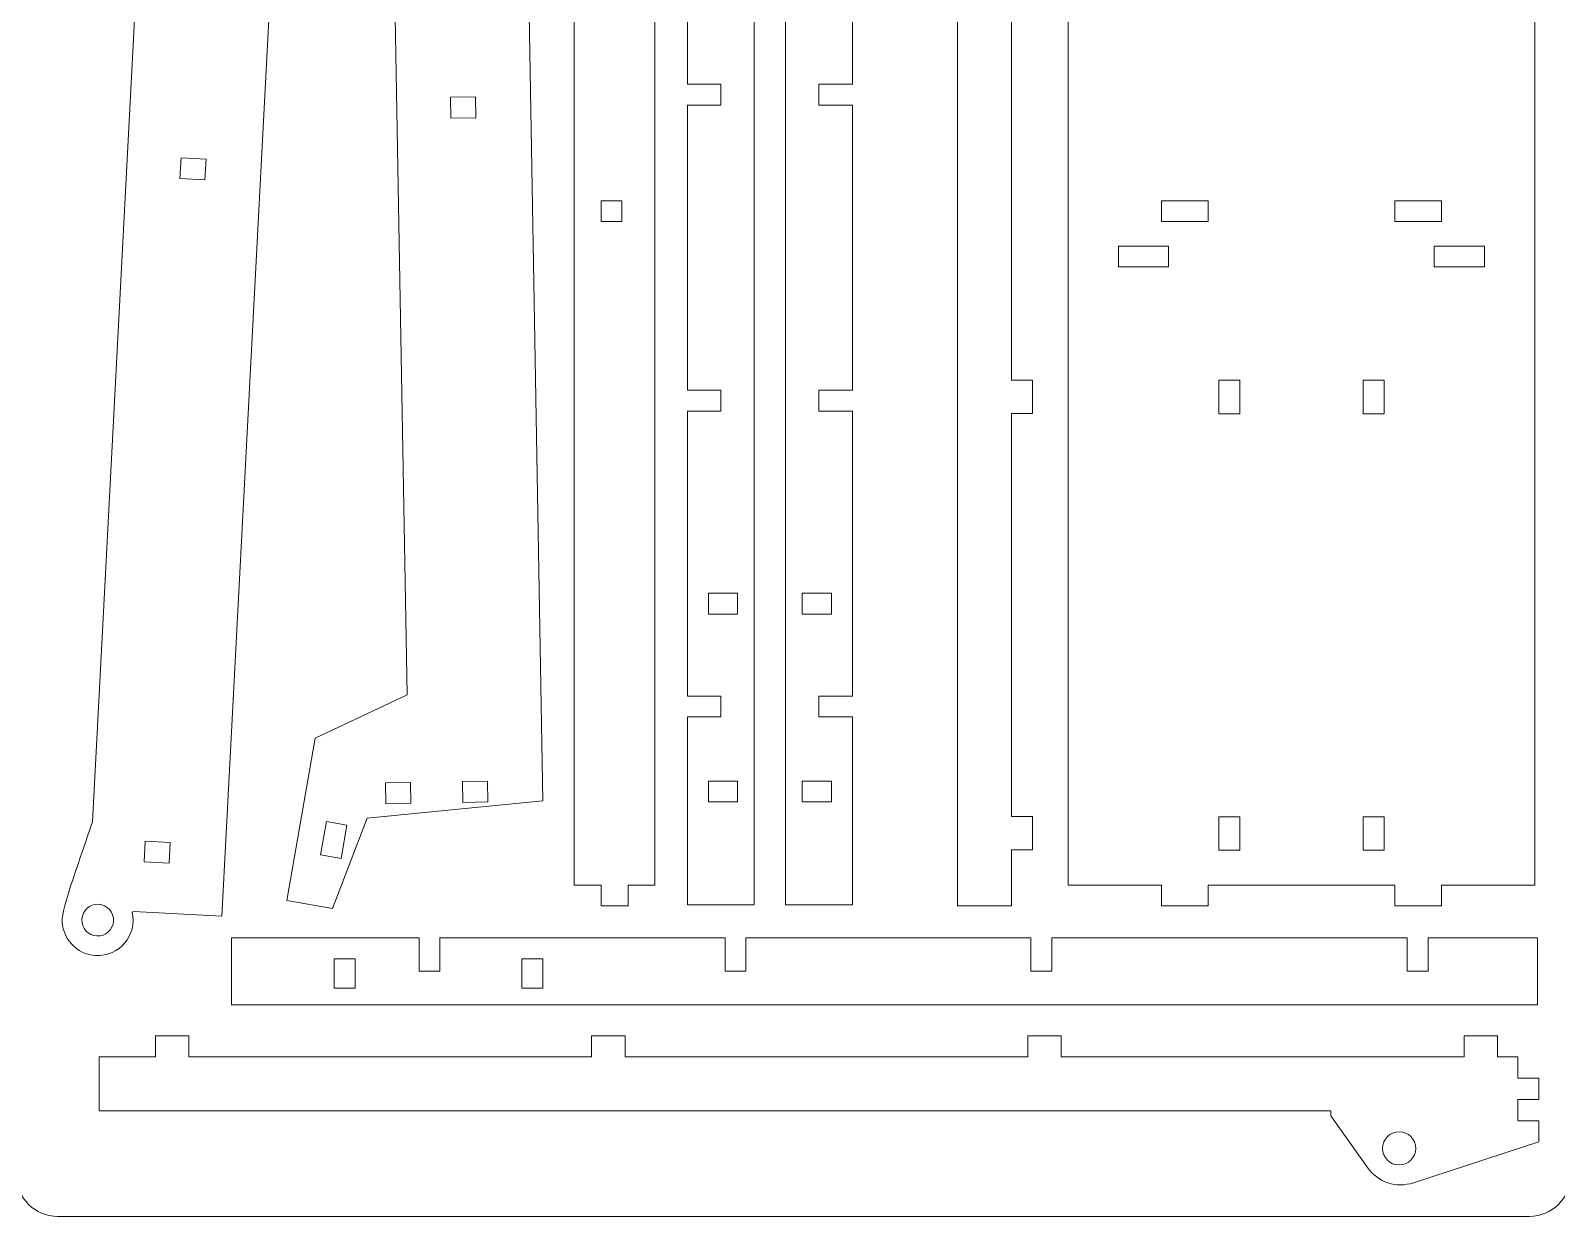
# Model space of a CAD drawing. Header units: centimetres. Extents: x -27.7 to 62.5, y 17.3 to 46.3.
# Drawn here: x 29.47 to 48.13, y 17.3 to 31.8 of the extents above; entities that cross this region are included whole.
import ezdxf

# ---------------------------------------------------------------- set-up
doc = ezdxf.new("R2010")
doc.units = ezdxf.units.CM
doc.header["$MEASUREMENT"] = 0
doc.layers.add('Camada 1', color=7, linetype='Continuous')

msp = doc.modelspace()

# ---------------------------------------------------------------- linework, layer by layer
at = {"layer": 'Camada 1', "color": 6, "lineweight": 20}
msp.add_open_spline([(29.79708, 46.30494), (29.79708, 46.30494), (47.79708, 46.30494), (47.79708, 46.30494), (47.79708, 46.30494), (48.07208, 46.30494), (48.29708, 46.07994), (48.29708, 45.80494), (48.29708, 45.80494), (48.29708, 45.80494), (48.29708, 17.80494), (48.29708, 17.80494), (48.29708, 17.80494), (48.29708, 17.52994), (48.07208, 17.30494), (47.79708, 17.30494), (47.79708, 17.30494), (47.79708, 17.30494), (29.79708, 17.30494), (29.79708, 17.30494), (29.79708, 17.30494), (29.52208, 17.30494), (29.29708, 17.52994), (29.29708, 17.80494), (29.29708, 17.80494), (29.29708, 17.80494), (29.29708, 45.80494), (29.29708, 45.80494), (29.29708, 45.80494), (29.29708, 46.07994), (29.52208, 46.30494), (29.79708, 46.30494)], degree=3, knots=[0, 0, 0, 0, 0.11111111, 0.11111111, 0.11111111, 0.11111111, 0.22222222, 0.22222222, 0.22222222, 0.22222222, 0.33333333, 0.33333333, 0.33333333, 0.33333333, 0.44444444, 0.44444444, 0.44444444, 0.44444444, 0.55555556, 0.55555556, 0.55555556, 0.55555556, 0.66666667, 0.66666667, 0.66666667, 0.66666667, 0.77777778, 0.77777778, 0.77777778, 0.77777778, 1, 1, 1, 1], dxfattribs=at)
at = {"layer": 'Camada 1', "lineweight": 9}
for points, knots in [([(34.33134, 39.97447), (34.33134, 39.97447), (34.3478, 39.96529), (34.3478, 39.96529), (34.3478, 39.96529), (34.3478, 39.96529), (35.42624, 39.98412), (35.42624, 39.98412), (35.42624, 39.98412), (35.42624, 39.98412), (35.73344, 22.38476), (35.73344, 22.38476), (35.73344, 22.38476), (35.73344, 22.38476), (33.5851, 22.17659), (33.5851, 22.17659), (33.5851, 22.17659), (33.5851, 22.17659), (33.1576, 21.06924), (33.1576, 21.06924), (33.1576, 21.06924), (33.1576, 21.06924), (32.59933, 21.16667), (32.59933, 21.16667), (32.59933, 21.16667), (32.59933, 21.16667), (32.94582, 23.15198), (32.94582, 23.15198), (32.94582, 23.15198), (32.94582, 23.15198), (34.07081, 23.68435), (34.07081, 23.68435), (34.07081, 23.68435), (34.07081, 23.68435), (33.80547, 38.88554), (33.80547, 38.88554), (33.80547, 38.88554), (33.74492, 39.10859), (33.48159, 39.90494), (33.47857, 40.07767), (33.47857, 40.07767), (33.47439, 40.31708), (33.66509, 40.51455), (33.9045, 40.51873), (33.9045, 40.51873), (34.1936, 40.52378), (34.40414, 40.2506), (34.33134, 39.97447)], [0, 0, 0, 0, 0.07692308, 0.07692308, 0.07692308, 0.07692308, 0.15384615, 0.15384615, 0.15384615, 0.15384615, 0.23076923, 0.23076923, 0.23076923, 0.23076923, 0.30769231, 0.30769231, 0.30769231, 0.30769231, 0.38461538, 0.38461538, 0.38461538, 0.38461538, 0.46153846, 0.46153846, 0.46153846, 0.46153846, 0.53846154, 0.53846154, 0.53846154, 0.53846154, 0.61538462, 0.61538462, 0.61538462, 0.61538462, 0.69230769, 0.69230769, 0.69230769, 0.69230769, 0.76923077, 0.76923077, 0.76923077, 0.76923077, 0.84615385, 0.84615385, 0.84615385, 0.84615385, 1, 1, 1, 1]), ([(30.71105, 21.02451), (30.71105, 21.02451), (30.72782, 21.0331), (30.72782, 21.0331), (30.72782, 21.0331), (30.72782, 21.0331), (31.80495, 20.97665), (31.80495, 20.97665), (31.80495, 20.97665), (31.80495, 20.97665), (32.72617, 38.55457), (32.72617, 38.55457), (32.72617, 38.55457), (32.72617, 38.55457), (30.5864, 38.83758), (30.5864, 38.83758), (30.5864, 38.83758), (30.5864, 38.83758), (30.1978, 39.95918), (30.1978, 39.95918), (30.1978, 39.95918), (30.1978, 39.95918), (29.63648, 39.88129), (29.63648, 39.88129), (29.63648, 39.88129), (29.63648, 39.88129), (29.91348, 37.88509), (29.91348, 37.88509), (29.91348, 37.88509), (29.91348, 37.88509), (31.01919, 37.31379), (31.01919, 37.31379), (31.01919, 37.31379), (31.01919, 37.31379), (30.2235, 22.13112), (30.2235, 22.13112), (30.2235, 22.13112), (30.1552, 21.91032), (29.86424, 21.12364), (29.8552, 20.95113), (29.8552, 20.95113), (29.84267, 20.71201), (30.02635, 20.508), (30.26548, 20.49547), (30.26548, 20.49547), (30.55422, 20.48034), (30.77416, 20.746), (30.71105, 21.02451)], [0, 0, 0, 0, 0.07692308, 0.07692308, 0.07692308, 0.07692308, 0.15384615, 0.15384615, 0.15384615, 0.15384615, 0.23076923, 0.23076923, 0.23076923, 0.23076923, 0.30769231, 0.30769231, 0.30769231, 0.30769231, 0.38461538, 0.38461538, 0.38461538, 0.38461538, 0.46153846, 0.46153846, 0.46153846, 0.46153846, 0.53846154, 0.53846154, 0.53846154, 0.53846154, 0.61538462, 0.61538462, 0.61538462, 0.61538462, 0.69230769, 0.69230769, 0.69230769, 0.69230769, 0.76923077, 0.76923077, 0.76923077, 0.76923077, 0.84615385, 0.84615385, 0.84615385, 0.84615385, 1, 1, 1, 1]), ([(37.10314, 38.70334), (37.10314, 38.70334), (36.11452, 38.70334), (36.11452, 38.70334), (36.11452, 38.70334), (36.11452, 38.70334), (36.11452, 21.35635), (36.11452, 21.35635), (36.11452, 21.35635), (36.11452, 21.35635), (36.44406, 21.35635), (36.44406, 21.35635), (36.44406, 21.35635), (36.44406, 21.35635), (36.44406, 21.1013), (36.44406, 21.1013), (36.44406, 21.1013), (36.44406, 21.1013), (36.7736, 21.1013), (36.7736, 21.1013), (36.7736, 21.1013), (36.7736, 21.1013), (36.7736, 21.35635), (36.7736, 21.35635), (36.7736, 21.35635), (36.7736, 21.35635), (37.10314, 21.35635), (37.10314, 21.35635), (37.10314, 21.35635), (37.10314, 21.35635), (37.10314, 38.70334), (37.10314, 38.70334)], [0, 0, 0, 0, 0.11111111, 0.11111111, 0.11111111, 0.11111111, 0.22222222, 0.22222222, 0.22222222, 0.22222222, 0.33333333, 0.33333333, 0.33333333, 0.33333333, 0.44444444, 0.44444444, 0.44444444, 0.44444444, 0.55555556, 0.55555556, 0.55555556, 0.55555556, 0.66666667, 0.66666667, 0.66666667, 0.66666667, 0.77777778, 0.77777778, 0.77777778, 0.77777778, 1, 1, 1, 1]), ([(39.92381, 37.1723), (39.92381, 37.1723), (40.42387, 38.70334), (40.42387, 38.70334), (40.42387, 38.70334), (40.42387, 38.70334), (40.67891, 38.70334), (40.67891, 38.70334), (40.67891, 38.70334), (40.67891, 38.70334), (40.67891, 38.4483), (40.67891, 38.4483), (40.67891, 38.4483), (40.67891, 38.4483), (40.94075, 38.4483), (40.94075, 38.4483), (40.94075, 38.4483), (40.94075, 38.4483), (40.94075, 38.70334), (40.94075, 38.70334), (40.94075, 38.70334), (40.94075, 38.70334), (41.20259, 38.70334), (41.20259, 38.70334), (41.20259, 38.70334), (41.20259, 38.70334), (41.20259, 38.4483), (41.20259, 38.4483), (41.20259, 38.4483), (41.20259, 38.4483), (41.46444, 38.4483), (41.46444, 38.4483), (41.46444, 38.4483), (41.46444, 38.4483), (41.46444, 38.20099), (41.46444, 38.20099), (41.46444, 38.20099), (41.46444, 38.20099), (41.71947, 38.20099), (41.71947, 38.20099), (41.71947, 38.20099), (41.71947, 38.20099), (41.71947, 37.79292), (41.71947, 37.79292), (41.71947, 37.79292), (41.71947, 37.79292), (41.46444, 37.79292), (41.46444, 37.79292), (41.46444, 37.79292), (41.46444, 37.79292), (41.46444, 32.86555), (41.46444, 32.86555), (41.46444, 32.86555), (41.46444, 32.86555), (41.71947, 32.86555), (41.71947, 32.86555), (41.71947, 32.86555), (41.71947, 32.86555), (41.71947, 32.45749), (41.71947, 32.45749), (41.71947, 32.45749), (41.71947, 32.45749), (41.46444, 32.45749), (41.46444, 32.45749), (41.46444, 32.45749), (41.46444, 32.45749), (41.46444, 27.53013), (41.46444, 27.53013), (41.46444, 27.53013), (41.46444, 27.53013), (41.71947, 27.53013), (41.71947, 27.53013), (41.71947, 27.53013), (41.71947, 27.53013), (41.71947, 27.12206), (41.71947, 27.12206), (41.71947, 27.12206), (41.71947, 27.12206), (41.46444, 27.12206), (41.46444, 27.12206), (41.46444, 27.12206), (41.46444, 27.12206), (41.46444, 22.1947), (41.46444, 22.1947), (41.46444, 22.1947), (41.46444, 22.1947), (41.71947, 22.1947), (41.71947, 22.1947), (41.71947, 22.1947), (41.71947, 22.1947), (41.71947, 21.78664), (41.71947, 21.78664), (41.71947, 21.78664), (41.71947, 21.78664), (41.46444, 21.78664), (41.46444, 21.78664), (41.46444, 21.78664), (41.46444, 21.78664), (41.46444, 21.1013), (41.46444, 21.1013), (41.46444, 21.1013), (41.46444, 21.1013), (40.80133, 21.1013), (40.80133, 21.1013), (40.80133, 21.1013), (40.80133, 21.1013), (40.80133, 36.16067), (40.80133, 36.16067), (40.80133, 36.16067), (40.80133, 36.16067), (40.74012, 36.16067), (40.74012, 36.16067), (40.74012, 36.16067), (40.74012, 36.16067), (40.10918, 36.60969), (40.10918, 36.60969), (40.10918, 36.60969), (39.92806, 36.73859), (39.85479, 36.96098), (39.92381, 37.1723)], [0, 0, 0, 0, 0.03225806, 0.03225806, 0.03225806, 0.03225806, 0.06451613, 0.06451613, 0.06451613, 0.06451613, 0.09677419, 0.09677419, 0.09677419, 0.09677419, 0.12903226, 0.12903226, 0.12903226, 0.12903226, 0.16129032, 0.16129032, 0.16129032, 0.16129032, 0.19354839, 0.19354839, 0.19354839, 0.19354839, 0.22580645, 0.22580645, 0.22580645, 0.22580645, 0.25806452, 0.25806452, 0.25806452, 0.25806452, 0.29032258, 0.29032258, 0.29032258, 0.29032258, 0.32258065, 0.32258065, 0.32258065, 0.32258065, 0.35483871, 0.35483871, 0.35483871, 0.35483871, 0.38709677, 0.38709677, 0.38709677, 0.38709677, 0.41935484, 0.41935484, 0.41935484, 0.41935484, 0.4516129, 0.4516129, 0.4516129, 0.4516129, 0.48387097, 0.48387097, 0.48387097, 0.48387097, 0.51612903, 0.51612903, 0.51612903, 0.51612903, 0.5483871, 0.5483871, 0.5483871, 0.5483871, 0.58064516, 0.58064516, 0.58064516, 0.58064516, 0.61290323, 0.61290323, 0.61290323, 0.61290323, 0.64516129, 0.64516129, 0.64516129, 0.64516129, 0.67741935, 0.67741935, 0.67741935, 0.67741935, 0.70967742, 0.70967742, 0.70967742, 0.70967742, 0.74193548, 0.74193548, 0.74193548, 0.74193548, 0.77419355, 0.77419355, 0.77419355, 0.77419355, 0.80645161, 0.80645161, 0.80645161, 0.80645161, 0.83870968, 0.83870968, 0.83870968, 0.83870968, 0.87096774, 0.87096774, 0.87096774, 0.87096774, 0.90322581, 0.90322581, 0.90322581, 0.90322581, 0.93548387, 0.93548387, 0.93548387, 0.93548387, 1, 1, 1, 1]), ([(43.29706, 21.35635), (43.29706, 21.35635), (42.15587, 21.35635), (42.15587, 21.35635), (42.15587, 21.35635), (42.15587, 21.35635), (42.15587, 38.70334), (42.15587, 38.70334), (42.15587, 38.70334), (42.15587, 38.70334), (47.86179, 38.70334), (47.86179, 38.70334), (47.86179, 38.70334), (47.86179, 38.70334), (47.86179, 21.35635), (47.86179, 21.35635), (47.86179, 21.35635), (47.86179, 21.35635), (46.7206, 21.35635), (46.7206, 21.35635), (46.7206, 21.35635), (46.7206, 21.35635), (46.7206, 21.1013), (46.7206, 21.1013), (46.7206, 21.1013), (46.7206, 21.1013), (46.15001, 21.1013), (46.15001, 21.1013), (46.15001, 21.1013), (46.15001, 21.1013), (46.15001, 21.35635), (46.15001, 21.35635), (46.15001, 21.35635), (46.15001, 21.35635), (43.86765, 21.35635), (43.86765, 21.35635), (43.86765, 21.35635), (43.86765, 21.35635), (43.86765, 21.1013), (43.86765, 21.1013), (43.86765, 21.1013), (43.86765, 21.1013), (43.29706, 21.1013), (43.29706, 21.1013), (43.29706, 21.1013), (43.29706, 21.1013), (43.29706, 21.35635), (43.29706, 21.35635)], [0, 0, 0, 0, 0.07692308, 0.07692308, 0.07692308, 0.07692308, 0.15384615, 0.15384615, 0.15384615, 0.15384615, 0.23076923, 0.23076923, 0.23076923, 0.23076923, 0.30769231, 0.30769231, 0.30769231, 0.30769231, 0.38461538, 0.38461538, 0.38461538, 0.38461538, 0.46153846, 0.46153846, 0.46153846, 0.46153846, 0.53846154, 0.53846154, 0.53846154, 0.53846154, 0.61538462, 0.61538462, 0.61538462, 0.61538462, 0.69230769, 0.69230769, 0.69230769, 0.69230769, 0.76923077, 0.76923077, 0.76923077, 0.76923077, 0.84615385, 0.84615385, 0.84615385, 0.84615385, 1, 1, 1, 1]), ([(37.50076, 23.41182), (37.50076, 23.41182), (37.50076, 21.1166), (37.50076, 21.1166), (37.50076, 21.1166), (37.50076, 21.1166), (38.31689, 21.1166), (38.31689, 21.1166), (38.31689, 21.1166), (38.31689, 21.1166), (38.31689, 37.08804), (38.31689, 37.08804), (38.31689, 37.08804), (38.31689, 37.08804), (37.50076, 37.08804), (37.50076, 37.08804), (37.50076, 37.08804), (37.50076, 37.08804), (37.50076, 35.74997), (37.50076, 35.74997), (37.50076, 35.74997), (37.50076, 35.74997), (37.90882, 35.74997), (37.90882, 35.74997), (37.90882, 35.74997), (37.90882, 35.74997), (37.90882, 35.49494), (37.90882, 35.49494), (37.90882, 35.49494), (37.90882, 35.49494), (37.50076, 35.49494), (37.50076, 35.49494), (37.50076, 35.49494), (37.50076, 35.49494), (37.50076, 31.14803), (37.50076, 31.14803), (37.50076, 31.14803), (37.50076, 31.14803), (37.90882, 31.14803), (37.90882, 31.14803), (37.90882, 31.14803), (37.90882, 31.14803), (37.90882, 30.89298), (37.90882, 30.89298), (37.90882, 30.89298), (37.90882, 30.89298), (37.50076, 30.89298), (37.50076, 30.89298), (37.50076, 30.89298), (37.50076, 30.89298), (37.50076, 27.40744), (37.50076, 27.40744), (37.50076, 27.40744), (37.50076, 27.40744), (37.90882, 27.40744), (37.90882, 27.40744), (37.90882, 27.40744), (37.90882, 27.40744), (37.90882, 27.15241), (37.90882, 27.15241), (37.90882, 27.15241), (37.90882, 27.15241), (37.50076, 27.15241), (37.50076, 27.15241), (37.50076, 27.15241), (37.50076, 27.15241), (37.50076, 23.66686), (37.50076, 23.66686), (37.50076, 23.66686), (37.50076, 23.66686), (37.90882, 23.66686), (37.90882, 23.66686), (37.90882, 23.66686), (37.90882, 23.66686), (37.90882, 23.41182), (37.90882, 23.41182), (37.90882, 23.41182), (37.90882, 23.41182), (37.50076, 23.41182), (37.50076, 23.41182)], [0, 0, 0, 0, 0.04761905, 0.04761905, 0.04761905, 0.04761905, 0.0952381, 0.0952381, 0.0952381, 0.0952381, 0.14285714, 0.14285714, 0.14285714, 0.14285714, 0.19047619, 0.19047619, 0.19047619, 0.19047619, 0.23809524, 0.23809524, 0.23809524, 0.23809524, 0.28571429, 0.28571429, 0.28571429, 0.28571429, 0.33333333, 0.33333333, 0.33333333, 0.33333333, 0.38095238, 0.38095238, 0.38095238, 0.38095238, 0.42857143, 0.42857143, 0.42857143, 0.42857143, 0.47619048, 0.47619048, 0.47619048, 0.47619048, 0.52380952, 0.52380952, 0.52380952, 0.52380952, 0.57142857, 0.57142857, 0.57142857, 0.57142857, 0.61904762, 0.61904762, 0.61904762, 0.61904762, 0.66666667, 0.66666667, 0.66666667, 0.66666667, 0.71428571, 0.71428571, 0.71428571, 0.71428571, 0.76190476, 0.76190476, 0.76190476, 0.76190476, 0.80952381, 0.80952381, 0.80952381, 0.80952381, 0.85714286, 0.85714286, 0.85714286, 0.85714286, 0.9047619, 0.9047619, 0.9047619, 0.9047619, 1, 1, 1, 1]), ([(39.51689, 23.41182), (39.51689, 23.41182), (39.51689, 21.1166), (39.51689, 21.1166), (39.51689, 21.1166), (39.51689, 21.1166), (38.70076, 21.1166), (38.70076, 21.1166), (38.70076, 21.1166), (38.70076, 21.1166), (38.70076, 37.08804), (38.70076, 37.08804), (38.70076, 37.08804), (38.70076, 37.08804), (39.51689, 37.08804), (39.51689, 37.08804), (39.51689, 37.08804), (39.51689, 37.08804), (39.51689, 35.74997), (39.51689, 35.74997), (39.51689, 35.74997), (39.51689, 35.74997), (39.10883, 35.74997), (39.10883, 35.74997), (39.10883, 35.74997), (39.10883, 35.74997), (39.10883, 35.49494), (39.10883, 35.49494), (39.10883, 35.49494), (39.10883, 35.49494), (39.51689, 35.49494), (39.51689, 35.49494), (39.51689, 35.49494), (39.51689, 35.49494), (39.51689, 31.14803), (39.51689, 31.14803), (39.51689, 31.14803), (39.51689, 31.14803), (39.10883, 31.14803), (39.10883, 31.14803), (39.10883, 31.14803), (39.10883, 31.14803), (39.10883, 30.89298), (39.10883, 30.89298), (39.10883, 30.89298), (39.10883, 30.89298), (39.51689, 30.89298), (39.51689, 30.89298), (39.51689, 30.89298), (39.51689, 30.89298), (39.51689, 27.40744), (39.51689, 27.40744), (39.51689, 27.40744), (39.51689, 27.40744), (39.10883, 27.40744), (39.10883, 27.40744), (39.10883, 27.40744), (39.10883, 27.40744), (39.10883, 27.15241), (39.10883, 27.15241), (39.10883, 27.15241), (39.10883, 27.15241), (39.51689, 27.15241), (39.51689, 27.15241), (39.51689, 27.15241), (39.51689, 27.15241), (39.51689, 23.66686), (39.51689, 23.66686), (39.51689, 23.66686), (39.51689, 23.66686), (39.10883, 23.66686), (39.10883, 23.66686), (39.10883, 23.66686), (39.10883, 23.66686), (39.10883, 23.41182), (39.10883, 23.41182), (39.10883, 23.41182), (39.10883, 23.41182), (39.51689, 23.41182), (39.51689, 23.41182)], [0, 0, 0, 0, 0.04761905, 0.04761905, 0.04761905, 0.04761905, 0.0952381, 0.0952381, 0.0952381, 0.0952381, 0.14285714, 0.14285714, 0.14285714, 0.14285714, 0.19047619, 0.19047619, 0.19047619, 0.19047619, 0.23809524, 0.23809524, 0.23809524, 0.23809524, 0.28571429, 0.28571429, 0.28571429, 0.28571429, 0.33333333, 0.33333333, 0.33333333, 0.33333333, 0.38095238, 0.38095238, 0.38095238, 0.38095238, 0.42857143, 0.42857143, 0.42857143, 0.42857143, 0.47619048, 0.47619048, 0.47619048, 0.47619048, 0.52380952, 0.52380952, 0.52380952, 0.52380952, 0.57142857, 0.57142857, 0.57142857, 0.57142857, 0.61904762, 0.61904762, 0.61904762, 0.61904762, 0.66666667, 0.66666667, 0.66666667, 0.66666667, 0.71428571, 0.71428571, 0.71428571, 0.71428571, 0.76190476, 0.76190476, 0.76190476, 0.76190476, 0.80952381, 0.80952381, 0.80952381, 0.80952381, 0.85714286, 0.85714286, 0.85714286, 0.85714286, 0.9047619, 0.9047619, 0.9047619, 0.9047619, 1, 1, 1, 1]), ([(34.21917, 20.30233), (34.21917, 20.30233), (34.21917, 20.71039), (34.21917, 20.71039), (34.21917, 20.71039), (34.21917, 20.71039), (31.92394, 20.71039), (31.92394, 20.71039), (31.92394, 20.71039), (31.92394, 20.71039), (31.92394, 19.89426), (31.92394, 19.89426), (31.92394, 19.89426), (31.92394, 19.89426), (47.89373, 19.89426), (47.89373, 19.89426), (47.89373, 19.89426), (47.89373, 19.89426), (47.89373, 20.71039), (47.89373, 20.71039), (47.89373, 20.71039), (47.89373, 20.71039), (46.55732, 20.71039), (46.55732, 20.71039), (46.55732, 20.71039), (46.55732, 20.71039), (46.55732, 20.30233), (46.55732, 20.30233), (46.55732, 20.30233), (46.55732, 20.30233), (46.30227, 20.30233), (46.30227, 20.30233), (46.30227, 20.30233), (46.30227, 20.30233), (46.30227, 20.71039), (46.30227, 20.71039), (46.30227, 20.71039), (46.30227, 20.71039), (41.95537, 20.71039), (41.95537, 20.71039), (41.95537, 20.71039), (41.95537, 20.71039), (41.95537, 20.30233), (41.95537, 20.30233), (41.95537, 20.30233), (41.95537, 20.30233), (41.70033, 20.30233), (41.70033, 20.30233), (41.70033, 20.30233), (41.70033, 20.30233), (41.70033, 20.71039), (41.70033, 20.71039), (41.70033, 20.71039), (41.70033, 20.71039), (38.21479, 20.71039), (38.21479, 20.71039), (38.21479, 20.71039), (38.21479, 20.71039), (38.21479, 20.30233), (38.21479, 20.30233), (38.21479, 20.30233), (38.21479, 20.30233), (37.95975, 20.30233), (37.95975, 20.30233), (37.95975, 20.30233), (37.95975, 20.30233), (37.95975, 20.71039), (37.95975, 20.71039), (37.95975, 20.71039), (37.95975, 20.71039), (34.4742, 20.71039), (34.4742, 20.71039), (34.4742, 20.71039), (34.4742, 20.71039), (34.4742, 20.30233), (34.4742, 20.30233), (34.4742, 20.30233), (34.4742, 20.30233), (34.21917, 20.30233), (34.21917, 20.30233)], [0, 0, 0, 0, 0.04761905, 0.04761905, 0.04761905, 0.04761905, 0.0952381, 0.0952381, 0.0952381, 0.0952381, 0.14285714, 0.14285714, 0.14285714, 0.14285714, 0.19047619, 0.19047619, 0.19047619, 0.19047619, 0.23809524, 0.23809524, 0.23809524, 0.23809524, 0.28571429, 0.28571429, 0.28571429, 0.28571429, 0.33333333, 0.33333333, 0.33333333, 0.33333333, 0.38095238, 0.38095238, 0.38095238, 0.38095238, 0.42857143, 0.42857143, 0.42857143, 0.42857143, 0.47619048, 0.47619048, 0.47619048, 0.47619048, 0.52380952, 0.52380952, 0.52380952, 0.52380952, 0.57142857, 0.57142857, 0.57142857, 0.57142857, 0.61904762, 0.61904762, 0.61904762, 0.61904762, 0.66666667, 0.66666667, 0.66666667, 0.66666667, 0.71428571, 0.71428571, 0.71428571, 0.71428571, 0.76190476, 0.76190476, 0.76190476, 0.76190476, 0.80952381, 0.80952381, 0.80952381, 0.80952381, 0.85714286, 0.85714286, 0.85714286, 0.85714286, 0.9047619, 0.9047619, 0.9047619, 0.9047619, 1, 1, 1, 1]), ([(46.37881, 17.71731), (46.37881, 17.71731), (47.90985, 18.21737), (47.90985, 18.21737), (47.90985, 18.21737), (47.90985, 18.21737), (47.90985, 18.47241), (47.90985, 18.47241), (47.90985, 18.47241), (47.90985, 18.47241), (47.65481, 18.47241), (47.65481, 18.47241), (47.65481, 18.47241), (47.65481, 18.47241), (47.65481, 18.73425), (47.65481, 18.73425), (47.65481, 18.73425), (47.65481, 18.73425), (47.90985, 18.73425), (47.90985, 18.73425), (47.90985, 18.73425), (47.90985, 18.73425), (47.90985, 18.99609), (47.90985, 18.99609), (47.90985, 18.99609), (47.90985, 18.99609), (47.65481, 18.99609), (47.65481, 18.99609), (47.65481, 18.99609), (47.65481, 18.99609), (47.65481, 19.25794), (47.65481, 19.25794), (47.65481, 19.25794), (47.65481, 19.25794), (47.4075, 19.25794), (47.4075, 19.25794), (47.4075, 19.25794), (47.4075, 19.25794), (47.4075, 19.51297), (47.4075, 19.51297), (47.4075, 19.51297), (47.4075, 19.51297), (46.99943, 19.51297), (46.99943, 19.51297), (46.99943, 19.51297), (46.99943, 19.51297), (46.99943, 19.25794), (46.99943, 19.25794), (46.99943, 19.25794), (46.99943, 19.25794), (42.07206, 19.25794), (42.07206, 19.25794), (42.07206, 19.25794), (42.07206, 19.25794), (42.07206, 19.51297), (42.07206, 19.51297), (42.07206, 19.51297), (42.07206, 19.51297), (41.664, 19.51297), (41.664, 19.51297), (41.664, 19.51297), (41.664, 19.51297), (41.664, 19.25794), (41.664, 19.25794), (41.664, 19.25794), (41.664, 19.25794), (36.73664, 19.25794), (36.73664, 19.25794), (36.73664, 19.25794), (36.73664, 19.25794), (36.73664, 19.51297), (36.73664, 19.51297), (36.73664, 19.51297), (36.73664, 19.51297), (36.32857, 19.51297), (36.32857, 19.51297), (36.32857, 19.51297), (36.32857, 19.51297), (36.32857, 19.25794), (36.32857, 19.25794), (36.32857, 19.25794), (36.32857, 19.25794), (31.40121, 19.25794), (31.40121, 19.25794), (31.40121, 19.25794), (31.40121, 19.25794), (31.40121, 19.51297), (31.40121, 19.51297), (31.40121, 19.51297), (31.40121, 19.51297), (30.99315, 19.51297), (30.99315, 19.51297), (30.99315, 19.51297), (30.99315, 19.51297), (30.99315, 19.25794), (30.99315, 19.25794), (30.99315, 19.25794), (30.99315, 19.25794), (30.30781, 19.25794), (30.30781, 19.25794), (30.30781, 19.25794), (30.30781, 19.25794), (30.30781, 18.59483), (30.30781, 18.59483), (30.30781, 18.59483), (30.30781, 18.59483), (45.36718, 18.59483), (45.36718, 18.59483), (45.36718, 18.59483), (45.36718, 18.59483), (45.36718, 18.53362), (45.36718, 18.53362), (45.36718, 18.53362), (45.36718, 18.53362), (45.8162, 17.90268), (45.8162, 17.90268), (45.8162, 17.90268), (45.9451, 17.72156), (46.16749, 17.64829), (46.37881, 17.71731)], [0, 0, 0, 0, 0.03225806, 0.03225806, 0.03225806, 0.03225806, 0.06451613, 0.06451613, 0.06451613, 0.06451613, 0.09677419, 0.09677419, 0.09677419, 0.09677419, 0.12903226, 0.12903226, 0.12903226, 0.12903226, 0.16129032, 0.16129032, 0.16129032, 0.16129032, 0.19354839, 0.19354839, 0.19354839, 0.19354839, 0.22580645, 0.22580645, 0.22580645, 0.22580645, 0.25806452, 0.25806452, 0.25806452, 0.25806452, 0.29032258, 0.29032258, 0.29032258, 0.29032258, 0.32258065, 0.32258065, 0.32258065, 0.32258065, 0.35483871, 0.35483871, 0.35483871, 0.35483871, 0.38709677, 0.38709677, 0.38709677, 0.38709677, 0.41935484, 0.41935484, 0.41935484, 0.41935484, 0.4516129, 0.4516129, 0.4516129, 0.4516129, 0.48387097, 0.48387097, 0.48387097, 0.48387097, 0.51612903, 0.51612903, 0.51612903, 0.51612903, 0.5483871, 0.5483871, 0.5483871, 0.5483871, 0.58064516, 0.58064516, 0.58064516, 0.58064516, 0.61290323, 0.61290323, 0.61290323, 0.61290323, 0.64516129, 0.64516129, 0.64516129, 0.64516129, 0.67741935, 0.67741935, 0.67741935, 0.67741935, 0.70967742, 0.70967742, 0.70967742, 0.70967742, 0.74193548, 0.74193548, 0.74193548, 0.74193548, 0.77419355, 0.77419355, 0.77419355, 0.77419355, 0.80645161, 0.80645161, 0.80645161, 0.80645161, 0.83870968, 0.83870968, 0.83870968, 0.83870968, 0.87096774, 0.87096774, 0.87096774, 0.87096774, 0.90322581, 0.90322581, 0.90322581, 0.90322581, 0.93548387, 0.93548387, 0.93548387, 0.93548387, 1, 1, 1, 1])]:
    msp.add_open_spline(points, degree=3, knots=knots, dxfattribs=at)
at = {"layer": 'Camada 1', "color": 104, "lineweight": 9}
for points in [[(34.60135, 30.98881), (34.60135, 30.98881), (34.90735, 30.99415), (34.90735, 30.99415), (34.90735, 30.99415), (34.90735, 30.99415), (34.9118, 30.73915), (34.9118, 30.73915), (34.9118, 30.73915), (34.9118, 30.73915), (34.6058, 30.73381), (34.6058, 30.73381), (34.6058, 30.73381), (34.6058, 30.73381), (34.60135, 30.98881), (34.60135, 30.98881)], [(31.29449, 29.99527), (31.29449, 29.99527), (31.60012, 29.97925), (31.60012, 29.97925), (31.60012, 29.97925), (31.60012, 29.97925), (31.61346, 30.23394), (31.61346, 30.23394), (31.61346, 30.23394), (31.61346, 30.23394), (31.30783, 30.24996), (31.30783, 30.24996), (31.30783, 30.24996), (31.30783, 30.24996), (31.29449, 29.99527), (31.29449, 29.99527)], [(36.44406, 29.7238), (36.44406, 29.7238), (36.6991, 29.7238), (36.6991, 29.7238), (36.6991, 29.7238), (36.6991, 29.7238), (36.6991, 29.46876), (36.6991, 29.46876), (36.6991, 29.46876), (36.6991, 29.46876), (36.44406, 29.46876), (36.44406, 29.46876), (36.44406, 29.46876), (36.44406, 29.46876), (36.44406, 29.7238), (36.44406, 29.7238)], [(43.86765, 29.46876), (43.86765, 29.46876), (43.29706, 29.46876), (43.29706, 29.46876), (43.29706, 29.46876), (43.29706, 29.46876), (43.29706, 29.7238), (43.29706, 29.7238), (43.29706, 29.7238), (43.29706, 29.7238), (43.86765, 29.7238), (43.86765, 29.7238), (43.86765, 29.7238), (43.86765, 29.7238), (43.86765, 29.46876), (43.86765, 29.46876)], [(46.15001, 29.46876), (46.15001, 29.46876), (46.7206, 29.46876), (46.7206, 29.46876), (46.7206, 29.46876), (46.7206, 29.46876), (46.7206, 29.7238), (46.7206, 29.7238), (46.7206, 29.7238), (46.7206, 29.7238), (46.15001, 29.7238), (46.15001, 29.7238), (46.15001, 29.7238), (46.15001, 29.7238), (46.15001, 29.46876), (46.15001, 29.46876)], [(42.77003, 28.914), (42.77003, 28.914), (42.77003, 29.16905), (42.77003, 29.16905), (42.77003, 29.16905), (42.77003, 29.16905), (43.38419, 29.16905), (43.38419, 29.16905), (43.38419, 29.16905), (43.38419, 29.16905), (43.38419, 28.914), (43.38419, 28.914), (43.38419, 28.914), (43.38419, 28.914), (42.77003, 28.914), (42.77003, 28.914)], [(46.63347, 29.16905), (46.63347, 29.16905), (46.63347, 28.914), (46.63347, 28.914), (46.63347, 28.914), (46.63347, 28.914), (47.24762, 28.914), (47.24762, 28.914), (47.24762, 28.914), (47.24762, 28.914), (47.24762, 29.16905), (47.24762, 29.16905), (47.24762, 29.16905), (47.24762, 29.16905), (46.63347, 29.16905), (46.63347, 29.16905)], [(44.25339, 27.52825), (44.25339, 27.52825), (43.99834, 27.52825), (43.99834, 27.52825), (43.99834, 27.52825), (43.99834, 27.52825), (43.99834, 27.12018), (43.99834, 27.12018), (43.99834, 27.12018), (43.99834, 27.12018), (44.25339, 27.12018), (44.25339, 27.12018), (44.25339, 27.12018), (44.25339, 27.12018), (44.25339, 27.52825), (44.25339, 27.52825)], [(46.01931, 27.12018), (46.01931, 27.12018), (45.76427, 27.12018), (45.76427, 27.12018), (45.76427, 27.12018), (45.76427, 27.12018), (45.76427, 27.52825), (45.76427, 27.52825), (45.76427, 27.52825), (45.76427, 27.52825), (46.01931, 27.52825), (46.01931, 27.52825), (46.01931, 27.52825), (46.01931, 27.52825), (46.01931, 27.12018), (46.01931, 27.12018)], [(34.11498, 22.6116), (34.11498, 22.6116), (34.11944, 22.35658), (34.11944, 22.35658), (34.11944, 22.35658), (34.11944, 22.35658), (33.81342, 22.35124), (33.81342, 22.35124), (33.81342, 22.35124), (33.81342, 22.35124), (33.80897, 22.60625), (33.80897, 22.60625), (33.80897, 22.60625), (33.80897, 22.60625), (34.11498, 22.6116), (34.11498, 22.6116)], [(34.74738, 22.62263), (34.74738, 22.62263), (35.05338, 22.62797), (35.05338, 22.62797), (35.05338, 22.62797), (35.05338, 22.62797), (35.05783, 22.37296), (35.05783, 22.37296), (35.05783, 22.37296), (35.05783, 22.37296), (34.75183, 22.36762), (34.75183, 22.36762), (34.75183, 22.36762), (34.75183, 22.36762), (34.74738, 22.62263), (34.74738, 22.62263)], [(33.01335, 21.72612), (33.01335, 21.72612), (33.08467, 22.13481), (33.08467, 22.13481), (33.08467, 22.13481), (33.08467, 22.13481), (33.33591, 22.09096), (33.33591, 22.09096), (33.33591, 22.09096), (33.33591, 22.09096), (33.26459, 21.68227), (33.26459, 21.68227), (33.26459, 21.68227), (33.26459, 21.68227), (33.01335, 21.72612), (33.01335, 21.72612)], [(44.25339, 21.78476), (44.25339, 21.78476), (44.25339, 22.19282), (44.25339, 22.19282), (44.25339, 22.19282), (44.25339, 22.19282), (43.99834, 22.19282), (43.99834, 22.19282), (43.99834, 22.19282), (43.99834, 22.19282), (43.99834, 21.78476), (43.99834, 21.78476), (43.99834, 21.78476), (43.99834, 21.78476), (44.25339, 21.78476), (44.25339, 21.78476)], [(45.76427, 21.78476), (45.76427, 21.78476), (45.76427, 22.19282), (45.76427, 22.19282), (45.76427, 22.19282), (45.76427, 22.19282), (46.01931, 22.19282), (46.01931, 22.19282), (46.01931, 22.19282), (46.01931, 22.19282), (46.01931, 21.78476), (46.01931, 21.78476), (46.01931, 21.78476), (46.01931, 21.78476), (45.76427, 21.78476), (45.76427, 21.78476)], [(30.85657, 21.63928), (30.85657, 21.63928), (31.1622, 21.62327), (31.1622, 21.62327), (31.1622, 21.62327), (31.1622, 21.62327), (31.17555, 21.87796), (31.17555, 21.87796), (31.17555, 21.87796), (31.17555, 21.87796), (30.86992, 21.89397), (30.86992, 21.89397), (30.86992, 21.89397), (30.86992, 21.89397), (30.85657, 21.63928), (30.85657, 21.63928)], [(30.0946, 20.93858), (30.089, 20.83168), (30.17112, 20.74047), (30.27802, 20.73487), (30.27802, 20.73487), (30.38492, 20.72927), (30.47613, 20.81139), (30.48173, 20.91829), (30.48173, 20.91829), (30.48733, 21.0252), (30.40521, 21.1164), (30.29831, 21.122), (30.29831, 21.122), (30.19141, 21.1276), (30.1002, 21.04548), (30.0946, 20.93858)], [(33.43585, 20.45535), (33.43585, 20.45535), (33.43585, 20.09829), (33.43585, 20.09829), (33.43585, 20.09829), (33.43585, 20.09829), (33.18082, 20.09829), (33.18082, 20.09829), (33.18082, 20.09829), (33.18082, 20.09829), (33.18082, 20.45535), (33.18082, 20.45535), (33.18082, 20.45535), (33.18082, 20.45535), (33.43585, 20.45535), (33.43585, 20.45535)], [(35.47617, 20.09829), (35.47617, 20.09829), (35.73122, 20.09829), (35.73122, 20.09829), (35.73122, 20.09829), (35.73122, 20.09829), (35.73122, 20.45535), (35.73122, 20.45535), (35.73122, 20.45535), (35.73122, 20.45535), (35.47617, 20.45535), (35.47617, 20.45535), (35.47617, 20.45535), (35.47617, 20.45535), (35.47617, 20.09829), (35.47617, 20.09829)]]:
    msp.add_open_spline(points, degree=3, knots=[0, 0, 0, 0, 0.2, 0.2, 0.2, 0.2, 0.4, 0.4, 0.4, 0.4, 0.6, 0.6, 0.6, 0.6, 1, 1, 1, 1], dxfattribs=at)
at = {"layer": 'Camada 1', "color": 104, "lineweight": 20}
for points in [[(37.7558, 24.92387), (37.7558, 24.92387), (37.7558, 24.66884), (37.7558, 24.66884), (37.7558, 24.66884), (37.7558, 24.66884), (38.11285, 24.66884), (38.11285, 24.66884), (38.11285, 24.66884), (38.11285, 24.66884), (38.11285, 24.92387), (38.11285, 24.92387), (38.11285, 24.92387), (38.11285, 24.92387), (37.7558, 24.92387), (37.7558, 24.92387)], [(39.26185, 24.92387), (39.26185, 24.92387), (39.26185, 24.66884), (39.26185, 24.66884), (39.26185, 24.66884), (39.26185, 24.66884), (38.9048, 24.66884), (38.9048, 24.66884), (38.9048, 24.66884), (38.9048, 24.66884), (38.9048, 24.92387), (38.9048, 24.92387), (38.9048, 24.92387), (38.9048, 24.92387), (39.26185, 24.92387), (39.26185, 24.92387)], [(37.7558, 22.62852), (37.7558, 22.62852), (37.7558, 22.37347), (37.7558, 22.37347), (37.7558, 22.37347), (37.7558, 22.37347), (38.11285, 22.37347), (38.11285, 22.37347), (38.11285, 22.37347), (38.11285, 22.37347), (38.11285, 22.62852), (38.11285, 22.62852), (38.11285, 22.62852), (38.11285, 22.62852), (37.7558, 22.62852), (37.7558, 22.62852)], [(39.26185, 22.62852), (39.26185, 22.62852), (39.26185, 22.37347), (39.26185, 22.37347), (39.26185, 22.37347), (39.26185, 22.37347), (38.9048, 22.37347), (38.9048, 22.37347), (38.9048, 22.37347), (38.9048, 22.37347), (38.9048, 22.62852), (38.9048, 22.62852), (38.9048, 22.62852), (38.9048, 22.62852), (39.26185, 22.62852), (39.26185, 22.62852)], [(46.20295, 18.34084), (46.31517, 18.34084), (46.40614, 18.24987), (46.40614, 18.13765), (46.40614, 18.13765), (46.40614, 18.02543), (46.31517, 17.93446), (46.20295, 17.93446), (46.20295, 17.93446), (46.09073, 17.93446), (45.99976, 18.02543), (45.99976, 18.13765), (45.99976, 18.13765), (45.99976, 18.24987), (46.09073, 18.34084), (46.20295, 18.34084)]]:
    msp.add_open_spline(points, degree=3, knots=[0, 0, 0, 0, 0.2, 0.2, 0.2, 0.2, 0.4, 0.4, 0.4, 0.4, 0.6, 0.6, 0.6, 0.6, 1, 1, 1, 1], dxfattribs=at)

doc.saveas('drawing.dxf')
